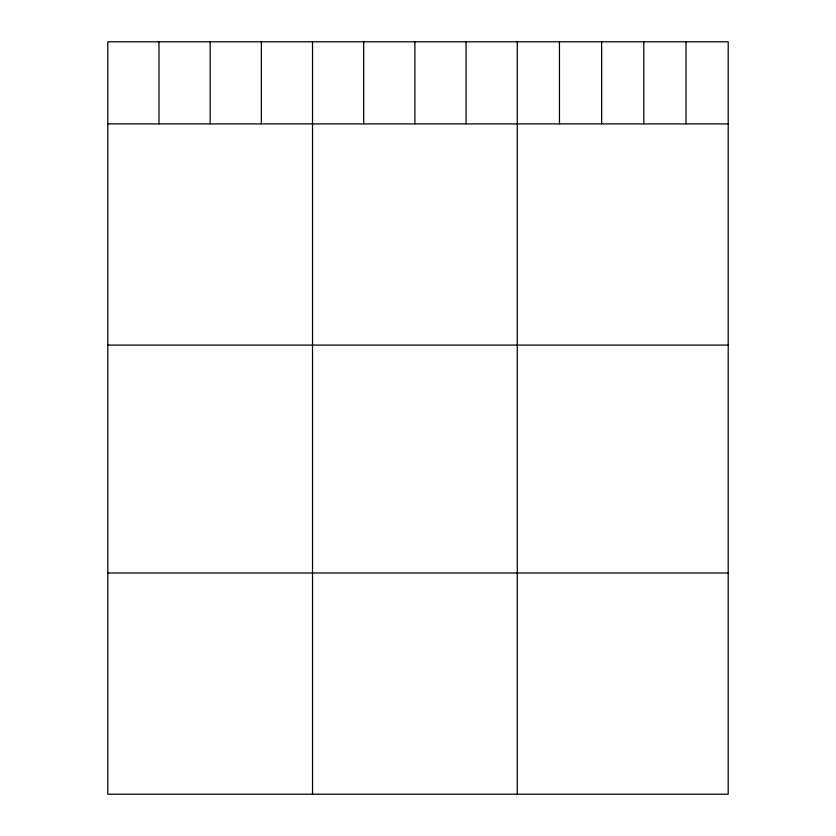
<?xml version="1.0" encoding="UTF-8"?>
<svg xmlns="http://www.w3.org/2000/svg" width="836" height="836" viewBox="0 0 836 836"><rect width="100%" height="100%" fill="white"/><g stroke="black" fill="none" stroke-linecap="round" stroke-linejoin="round"><path stroke-width="1.25" d="M728.198 123.885L728.198 794.2L107.802 794.2L107.802 41.8L728.198 41.8L728.198 123.885L107.802 123.885M107.802 345.09L728.198 345.09M107.802 572.994L728.198 572.994M686.011 41.8L686.011 123.885M643.824 41.8L643.824 123.885M601.638 41.8L601.638 123.885M559.451 41.8L559.451 123.885M517.265 41.8L517.265 794.2M466.08 41.8L466.08 123.885M414.896 41.8L414.896 123.885M363.712 41.8L363.712 123.885M312.528 41.8L312.528 794.2M261.354 41.8L261.354 123.885M210.17 41.8L210.17 123.885M158.986 41.8L158.986 123.885"/></g></svg>
